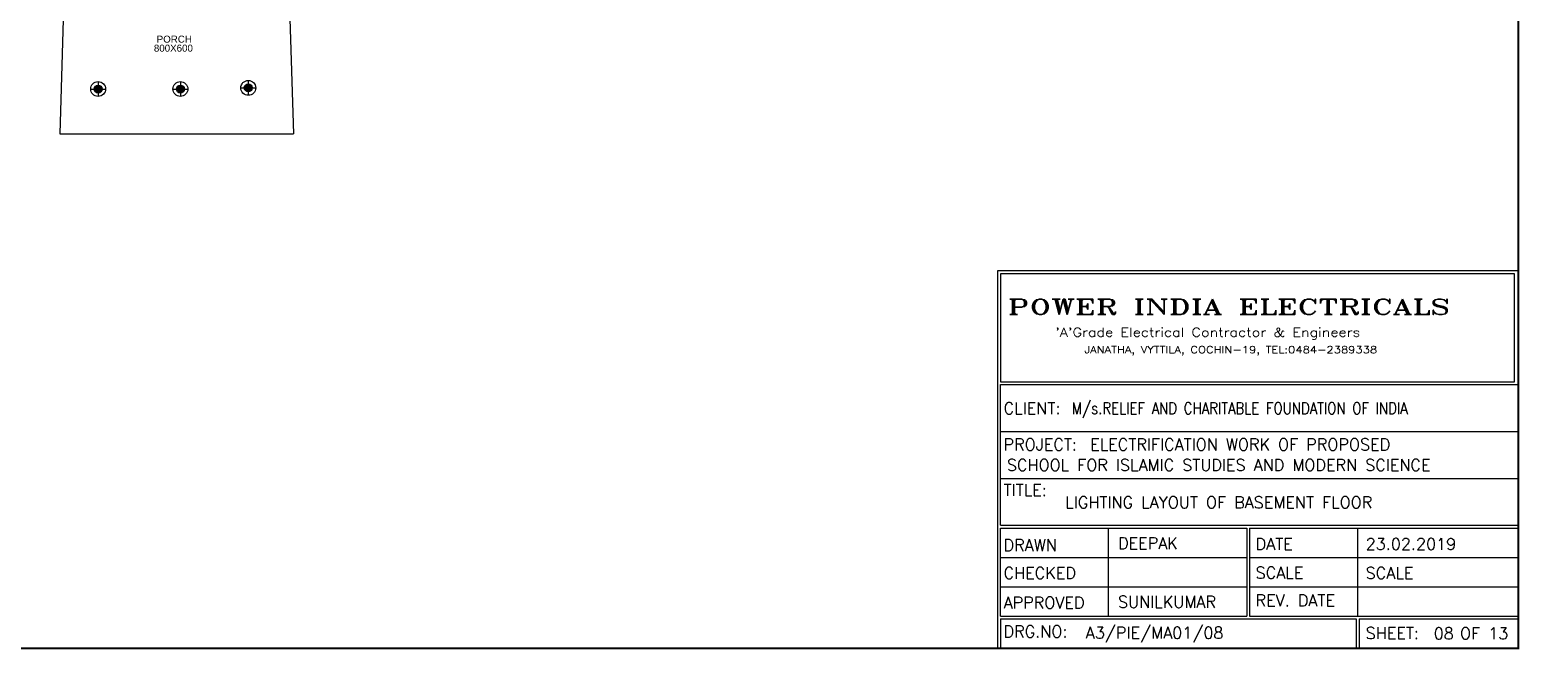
# Model space of a CAD drawing. Header units: inches. Extents: x -221585 to 401252, y -284294 to 332380.
# Drawn here: x 125136 to 130470, y 50242 to 52463 of the extents above; entities that cross this region are included whole.
import ezdxf

# ---------------------------------------------------------------- set-up
doc = ezdxf.new("R2010")
doc.units = ezdxf.units.IN
doc.header["$MEASUREMENT"] = 0
doc.linetypes.add('HIDDEN2', pattern=[0.1875, 0.125, -0.0625])
doc.layers.add('Lighting', color=8, linetype='Continuous')
doc.layers.add('text', color=72, linetype='HIDDEN2', lineweight=5)
doc.styles.add('DIM', font='arial.ttf')
doc.styles.add('ROMAND', font='ROMAND.shx')
doc.styles.add('ROMANT', font='romant', dxfattribs={"width": 0.8, "oblique": 1, "height": 3})

# ---------------------------------------------------------------- blocks, each defined once
blk = doc.blocks.new('1x18W DOWNLIGHT')
h = blk.add_hatch(color=5)
h.paths.add_polyline_path([(38601.3, -1238.8, 0.414214), (38596.3, -1243.8), (38601.3, -1243.8)])
h.paths.add_polyline_path([(38601.3, -1238.8), (38601.3, -1243.8), (38606.3, -1243.8, 0.414214)])
h.paths.add_polyline_path([(38606.3, -1243.8), (38601.3, -1243.8), (38601.3, -1248.8, 0.414214)])
h.paths.add_polyline_path([(38601.3, -1243.8), (38596.3, -1243.8, 0.414214), (38601.3, -1248.8)])
at = {"color": 5}
for p, q in [((38601.3, -1253.2), (38601.3, -1234.4)), ((38610.7, -1243.8), (38591.9, -1243.8))]:
    blk.add_line(p, q, dxfattribs=at)
for radius in [9.4, 5]:
    blk.add_circle((38601.3, -1243.8), radius, dxfattribs=at)
blk = doc.blocks.new('HF')
at = {"color": 1}
for s, height, style, width, p in [('POWER INDIA ELECTRICALS', 3.5, 'ROMANT', 1.5, (-34.43, 3.77)), ("'A'Grade Electrical Contractor & Engineers", 2, 'ROMANT', 1.2, (-23.6, -1.27)), ('JANATHA, VYTTILA, COCHIN-19, TEL:0484-2389338 ', 1.6, 'ROMAND', 1.2, (-17, -5.05))]:
    blk.add_text(s, height=height, dxfattribs=dict(at, style=style, width=width)).set_placement(p)

msp = doc.modelspace()

# ---------------------------------------------------------------- linework, layer by layer
at = {"color": 2, "ltscale": 8}
for p, q in [((125257.1, 52539.8, 0.4), (125243, 52090, 0.4)), ((126066.5, 52539.8, 0.4), (126080.6, 52090, 0.4)), ((125243, 52090, 0.4), (126080.6, 52090, 0.4))]:
    msp.add_line(p, q, dxfattribs=at)
at = {"color": 6}
for p, q in [((128611.1, 51190.4), (128611.1, 50686.4)), ((128611.7, 51190.4), (130466.8, 51190.4)), ((128611.7, 51022.4), (130466.8, 51022.4)), ((128611.7, 50854.4), (130466.8, 50854.4)), ((128611.1, 50675.9), (128611.1, 50360.9)), ((128611.7, 50686.4), (130466.8, 50686.4)), ((128611.7, 50675.9), (129494.9, 50675.9)), ((128997.6, 50675.9), (128997.6, 50360.9)), ((129494.9, 50675.9), (129494.9, 50360.9)), ((129504.1, 50675.9), (129504.1, 50360.9)), ((129504.1, 50675.9), (129891.3, 50675.9)), ((129891.3, 50675.9), (129891.3, 50360.9)), ((129891.3, 50675.9), (130466.8, 50675.9)), ((128611.7, 50570.9), (129494.9, 50570.9)), ((129504.1, 50570.9), (130466.8, 50570.9)), ((128611.7, 50465.9), (128915.9, 50465.9)), ((128915.9, 50465.9), (129494.9, 50465.9)), ((129504.1, 50465.9), (129891.3, 50465.9)), ((129891.3, 50465.9), (130466.8, 50465.9)), ((128611.7, 50360.9), (129494.9, 50360.9)), ((129504.1, 50360.9), (129901.3, 50360.9)), ((129901.3, 50360.9), (130466.8, 50360.9)), ((128611.7, 50350.4), (129886, 50350.4)), ((128611.7, 50350.4), (128611.7, 50245.4)), ((129886, 50350.4), (129886, 50244.9)), ((129896.5, 50350.4), (129896.5, 50244.2)), ((129896.5, 50350.4), (130466.8, 50350.4))]:
    msp.add_line(p, q, dxfattribs=at)
at = {"color": 6, "const_width": 6.3}
msp.add_lwpolyline([(130466.8, 50244.9), (121851.4, 50244.9), (121851.4, 56046.1), (130466.8, 56046.1)], close=True, dxfattribs=at)
at = {"color": 6}
for points in [[(128601.2, 51597.9), (128601.2, 50244.9), (130466.8, 50244.9), (130466.8, 51597.9)], [(128611.7, 51587.4), (128611.7, 51200.9), (130453, 51200.9), (130453, 51587.4)]]:
    msp.add_lwpolyline(points, close=True, dxfattribs=at)

# ---------------------------------------------------------------- block references
at = {"layer": 'Lighting', "color": 8, "xscale": 2.836350402006305, "yscale": 2.836350402006305, "zscale": 2.836350402006305, "rotation": 180}
for p in [(234867.6, 48722.2, 0.4), (235162.1, 48722.2, 0.4), (235405.1, 48726.4, 0.4)]:
    msp.add_blockref('1x18W DOWNLIGHT', p, dxfattribs=at)
at = {"layer": 'text', "color": 1, "xscale": 15.75, "yscale": 15.75, "zscale": 15.75}
msp.add_blockref('HF', (129180.4, 51382.3), dxfattribs=at)

# ---------------------------------------------------------------- texts
at = {"color": 4, "style": 'ROMAND'}
for s, p in [('CLIENT:', (128623.4, 51084.8)), ('PROJECT:', (128623.4, 50954.8)), ('TITLE:', (128623.4, 50791.4)), ('DRAWN', (128623.4, 50593.9)), ('DATE', (129525.9, 50598.1)), ('CHECKED', (128623.4, 50494.2)), ('SCALE', (129525.9, 50494.9)), ('APPROVED', (128623.4, 50387.8)), ('REV. DATE', (129525.9, 50395.9)), ('DRG.NO:', (128623.4, 50284.4)), ('SHEET:', (129920.2, 50278.6))]:
    msp.add_text(s, height=42, dxfattribs=at).set_placement(p)
at = {"color": 246, "style": 'ROMAND', "width": 0.83}
msp.add_text(' M/s.RELIEF AND CHARITABLE FOUNDATION OF INDIA', height=42, dxfattribs=at).set_placement((128844.2, 51084.7))
at = {"color": 246, "style": 'ROMAND'}
for s, p in [('ELECTRIFICATION WORK OF PROPOSED', (128933.3, 50954.8)), ('SCHOOL FOR ISLAMIC STUDIES AND MODERN SCIENCE', (128635, 50881.3)), ('23.02.2019', (129920.2, 50598.1)), ('OF 13', (130258.1, 50277.6))]:
    msp.add_text(s, height=42, dxfattribs=at).set_placement(p)
at = {"style": 'ROMAND'}
msp.add_text('LIGHTING LAYOUT OF BASEMENT FLOOR', height=42, dxfattribs=at).set_placement((128844.2, 50747.3))
for tag, p, s in [('DEEPAK', (129033.1, 50600.7), 'BTB'), ('SUNILKUMAR', (129033.1, 50390.7), 'BTB'), ('A3/PIE/MA01/08', (128917.7, 50279.8), 'A3\\PIE\\'), ('08', (130163.7, 50277.6), '-')]:
    msp.add_attdef(tag, p, s, height=42, dxfattribs=at)
at = {"color": 246, "style": 'ROMAND'}
msp.add_attdef('SCALE', (129920.2, 50494.2), 'NTS', height=42, dxfattribs=at)
at = {"layer": 'text', "lineweight": -2, "ltscale": 2, "char_height": 25, "width": 355.22, "attachment_point": 9, "rotation": 0.0039, "style": 'DIM'}
for s, insert in [('{\\C3;PORCH}', (125716.5, 52416, 0.4)), ('{\\C3;800X600}', (125720.1, 52383.8, 0.4))]:
    msp.add_mtext(s, dxfattribs=dict(at, insert=insert))

doc.saveas('drawing.dxf')
